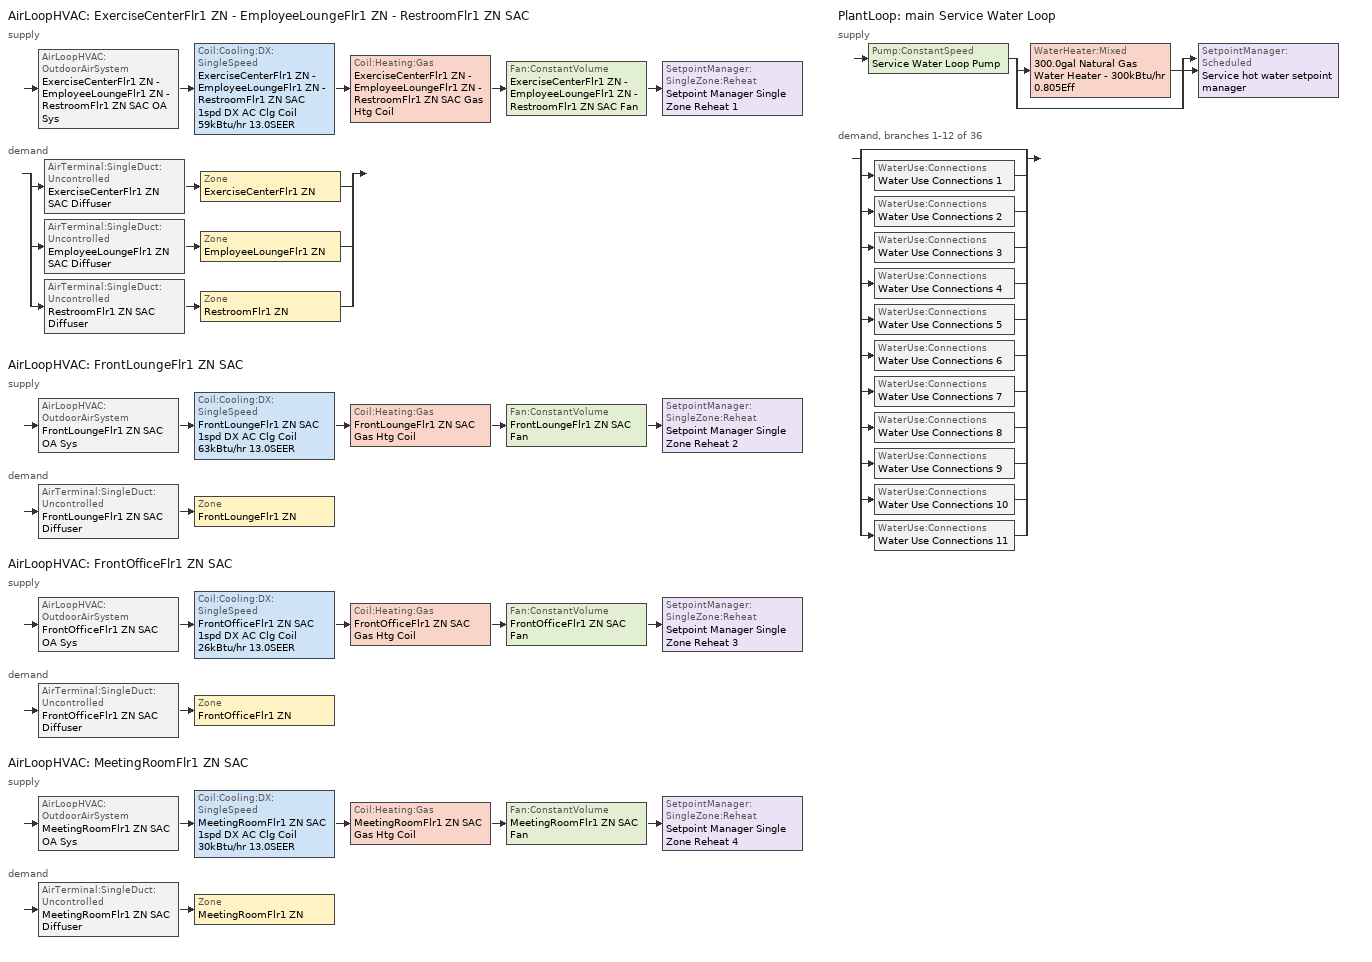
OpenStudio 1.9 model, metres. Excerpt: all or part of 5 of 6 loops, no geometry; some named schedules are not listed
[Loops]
AirLoopHVAC 'ExerciseCenterFlr1 ZN - EmployeeLoungeFlr1 ZN - RestroomFlr1 ZN SAC'
 supply: AirLoopHVAC:OutdoorAirSystem 'ExerciseCenterFlr1 ZN - EmployeeLoungeFlr1 ZN - RestroomFlr1 ZN SAC OA Sys' > Coil:Cooling:DX:SingleSpeed 'ExerciseCenterFlr1 ZN - EmployeeLoungeFlr1 ZN - RestroomFlr1 ZN SAC 1spd DX AC Clg Coil 59kBtu/hr 13.0SEER' > Coil:Heating:Gas 'ExerciseCenterFlr1 ZN - EmployeeLoungeFlr1 ZN - RestroomFlr1 ZN SAC Gas Htg Coil' > Fan:ConstantVolume 'ExerciseCenterFlr1 ZN - EmployeeLoungeFlr1 ZN - RestroomFlr1 ZN SAC Fan' > SetpointManager:SingleZone:Reheat 'Setpoint Manager Single Zone Reheat 1'
 demand: split
  | AirTerminal:SingleDuct:Uncontrolled 'ExerciseCenterFlr1 ZN SAC Diffuser' > Zone 'ExerciseCenterFlr1 ZN'
  | AirTerminal:SingleDuct:Uncontrolled 'EmployeeLoungeFlr1 ZN SAC Diffuser' > Zone 'EmployeeLoungeFlr1 ZN'
  | AirTerminal:SingleDuct:Uncontrolled 'RestroomFlr1 ZN SAC Diffuser' > Zone 'RestroomFlr1 ZN'
AirLoopHVAC 'FrontLoungeFlr1 ZN SAC'
 supply: AirLoopHVAC:OutdoorAirSystem 'FrontLoungeFlr1 ZN SAC OA Sys' > Coil:Cooling:DX:SingleSpeed 'FrontLoungeFlr1 ZN SAC 1spd DX AC Clg Coil 63kBtu/hr 13.0SEER' > Coil:Heating:Gas 'FrontLoungeFlr1 ZN SAC Gas Htg Coil' > Fan:ConstantVolume 'FrontLoungeFlr1 ZN SAC Fan' > SetpointManager:SingleZone:Reheat 'Setpoint Manager Single Zone Reheat 2'
 demand: AirTerminal:SingleDuct:Uncontrolled 'FrontLoungeFlr1 ZN SAC Diffuser' > Zone 'FrontLoungeFlr1 ZN'
AirLoopHVAC 'FrontOfficeFlr1 ZN SAC'
 supply: AirLoopHVAC:OutdoorAirSystem 'FrontOfficeFlr1 ZN SAC OA Sys' > Coil:Cooling:DX:SingleSpeed 'FrontOfficeFlr1 ZN SAC 1spd DX AC Clg Coil 26kBtu/hr 13.0SEER' > Coil:Heating:Gas 'FrontOfficeFlr1 ZN SAC Gas Htg Coil' > Fan:ConstantVolume 'FrontOfficeFlr1 ZN SAC Fan' > SetpointManager:SingleZone:Reheat 'Setpoint Manager Single Zone Reheat 3'
 demand: AirTerminal:SingleDuct:Uncontrolled 'FrontOfficeFlr1 ZN SAC Diffuser' > Zone 'FrontOfficeFlr1 ZN'
AirLoopHVAC 'MeetingRoomFlr1 ZN SAC'
 supply: AirLoopHVAC:OutdoorAirSystem 'MeetingRoomFlr1 ZN SAC OA Sys' > Coil:Cooling:DX:SingleSpeed 'MeetingRoomFlr1 ZN SAC 1spd DX AC Clg Coil 30kBtu/hr 13.0SEER' > Coil:Heating:Gas 'MeetingRoomFlr1 ZN SAC Gas Htg Coil' > Fan:ConstantVolume 'MeetingRoomFlr1 ZN SAC Fan' > SetpointManager:SingleZone:Reheat 'Setpoint Manager Single Zone Reheat 4'
 demand: AirTerminal:SingleDuct:Uncontrolled 'MeetingRoomFlr1 ZN SAC Diffuser' > Zone 'MeetingRoomFlr1 ZN'
PlantLoop 'main Service Water Loop'
 supply: Pump:ConstantSpeed 'Service Water Loop Pump' > split
  | WaterHeater:Mixed '300.0gal Natural Gas Water Heater - 300kBtu/hr 0.805Eff'
  | bypass
  join > SetpointManager:Scheduled 'Service hot water setpoint manager'
 demand, branches 1-12 of 36: split
  | bypass
  | WaterUse:Connections 'Water Use Connections 1'
  | WaterUse:Connections 'Water Use Connections 2'
  | WaterUse:Connections 'Water Use Connections 3'
  | WaterUse:Connections 'Water Use Connections 4'
  | WaterUse:Connections 'Water Use Connections 5'
  | WaterUse:Connections 'Water Use Connections 6'
  | WaterUse:Connections 'Water Use Connections 7'
  | WaterUse:Connections 'Water Use Connections 8'
  | WaterUse:Connections 'Water Use Connections 9'
  | WaterUse:Connections 'Water Use Connections 10'
  | WaterUse:Connections 'Water Use Connections 11'
[Sizing:Zone] Zone Cooling Design Supply Air Temperature {C}=14; Zone Heating Design Supply Air Temperature {C}=50; Zone Cooling Design Supply Air Humidity Ratio {kg-H2O/kg-air}=0.008; Zone Heating Design Supply Air Humidity Ratio {kg-H2O/kg-air}=0.008; Cooling Design Air Flow Method=DesignDay; Heating Design Air Flow Method=DesignDay
FrontLoungeFlr1 ZN; FrontOfficeFlr1 ZN; ExerciseCenterFlr1 ZN; MeetingRoomFlr1 ZN; RestroomFlr1 ZN; EmployeeLoungeFlr1 ZN
[Zone equipment]
FrontLoungeFlr1 ZN: FrontLoungeFlr1 ZN SAC Diffuser
FrontOfficeFlr1 ZN: FrontOfficeFlr1 ZN SAC Diffuser
ExerciseCenterFlr1 ZN: ExerciseCenterFlr1 ZN SAC Diffuser
MeetingRoomFlr1 ZN: MeetingRoomFlr1 ZN SAC Diffuser
RestroomFlr1 ZN: RestroomFlr1 ZN SAC Diffuser
EmployeeLoungeFlr1 ZN: EmployeeLoungeFlr1 ZN SAC Diffuser
[Fan:ConstantVolume] Availability Schedule=Always On Discrete; Fan Efficiency=0.56; Pressure Rise {Pa}=622.722; Maximum Flow Rate {m3/s}=AutoSize; Motor Efficiency=0.86
ExerciseCenterFlr1 ZN - EmployeeLoungeFlr1 ZN - RestroomFlr1 ZN SAC Fan; FrontLoungeFlr1 ZN SAC Fan; FrontOfficeFlr1 ZN SAC Fan; MeetingRoomFlr1 ZN SAC Fan
[Coil:Cooling:DX:SingleSpeed] Availability Schedule=Always On Discrete; Rated Total Cooling Capacity {W}=autosize; Rated Sensible Heat Ratio=autosize; Rated COP {W/W}=3.91157; Rated Air Flow Rate {m3/s}=autosize; Rated Evaporator Fan Power Per Volume Flow Rate {W/(m3/s)}=773.3; Condenser Type=AirCooled; Evaporative Condenser Effectiveness=0; Evaporative Condenser Air Flow Rate {m3/s}=Autosize; Evaporative Condenser Pump Rated Power Consumption {W}=Autosize; Crankcase Heater Capacity {W}=0; Maximum Outdoor Dry-Bulb Temperature for Crankcase Heater Operation {C}=0; Basin Heater Capacity {W/K}=0; Basin Heater Setpoint Temperature {C}=10
Name | Total Cooling Capacity Function of Temperature Curve | Total Cooling Capacity Function of Flow Fraction Curve | Energy Input Ratio Function of Temperature Curve | Energy Input Ratio Function of Flow Fraction Curve | Part Load Fraction Correlation Curve
ExerciseCenterFlr1 ZN - EmployeeLoungeFlr1 ZN - RestroomFlr1 ZN SAC 1spd DX AC Clg Coil 59kBtu/hr 13.0SEER | PSZ-Fine Storage DX Coil Cap-FT 4 | DX Coil Cap-FF 4 | PSZ-AC DX Coil EIR-FT 4 | Split DX Coil EIR-FF 4 | HPACCOOLPLFFPLR 4
FrontLoungeFlr1 ZN SAC 1spd DX AC Clg Coil 63kBtu/hr 13.0SEER | PSZ-Fine Storage DX Coil Cap-FT 5 | DX Coil Cap-FF 5 | PSZ-AC DX Coil EIR-FT 5 | Split DX Coil EIR-FF 5 | HPACCOOLPLFFPLR 5
FrontOfficeFlr1 ZN SAC 1spd DX AC Clg Coil 26kBtu/hr 13.0SEER | PSZ-Fine Storage DX Coil Cap-FT 6 | DX Coil Cap-FF 6 | PSZ-AC DX Coil EIR-FT 6 | Split DX Coil EIR-FF 6 | HPACCOOLPLFFPLR 6
MeetingRoomFlr1 ZN SAC 1spd DX AC Clg Coil 30kBtu/hr 13.0SEER | PSZ-Fine Storage DX Coil Cap-FT 42 | DX Coil Cap-FF 42 | PSZ-AC DX Coil EIR-FT 42 | Split DX Coil EIR-FF 42 | HPACCOOLPLFFPLR 42
[AirLoopHVAC] Design Supply Air Flow Rate {m3/s}=AutoSize
Name | Availability Schedule
ExerciseCenterFlr1 ZN - EmployeeLoungeFlr1 ZN - RestroomFlr1 ZN SAC; FrontLoungeFlr1 ZN SAC; FrontOfficeFlr1 ZN SAC | SmallHotel Split-AC Operation
MeetingRoomFlr1 ZN SAC | HotelSmall Off During Unoccupied Period
[Sizing:System] Type of Load to Size On=Sensible; Design Outdoor Air Flow Rate {m3/s}=Autosize; Minimum System Air Flow Ratio=1; Preheat Design Temperature {C}=7; Preheat Design Humidity Ratio {kg-H2O/kg-Air}=0.008; Precool Design Temperature {C}=11; Precool Design Humidity Ratio {kg-H2O/kg-Air}=0.008; Central Cooling Design Supply Air Temperature {C}=12; Central Heating Design Supply Air Temperature {C}=50; Sizing Option=NonCoincident; 100% Outdoor Air in Cooling=No; 100% Outdoor Air in Heating=No; Central Cooling Design Supply Air Humidity Ratio {kg-H2O/kg-Air}=0.008; Central Heating Design Supply Air Humidity Ratio {kg-H2O/kg-Air}=0.008; Cooling Design Air Flow Method=DesignDay; Cooling Design Air Flow Rate {m3/s}=0; Heating Design Air Flow Method=DesignDay; Heating Design Air Flow Rate {m3/s}=0; System Outdoor Air Method=ZoneSum; Zone Maximum Outdoor Air Fraction=1; Cooling Supply Air Flow Rate Per Floor Area {m3/s-m2}=0.00996765; Cooling Fraction of Autosized Cooling Supply Air Flow Rate=1; Cooling Supply Air Flow Rate Per Unit Cooling Capacity {m3/s-W}=3.94755e-05; Heating Supply Air Flow Rate Per Floor Area {m3/s-m2}=0.00996765; Heating Fraction of Autosized Heating Supply Air Flow Rate=1; Heating Fraction of Autosized Cooling Supply Air Flow Rate=1; Heating Supply Air Flow Rate Per Unit Heating Capacity {m3/s-W}=3.15882e-05; Cooling Design Capacity Method=CoolingDesignCapacity; Cooling Design Capacity {W}=autosize; Cooling Design Capacity Per Floor Area {W/m2}=234.7; Fraction of Autosized Cooling Design Capacity=1; Heating Design Capacity Method=HeatingDesignCapacity; Heating Design Capacity {W}=autosize; Heating Design Capacity Per Floor Area {W/m2}=157; Fraction of Autosized Heating Design Capacity=1; Central Cooling Capacity Control Method=OnOff
ExerciseCenterFlr1 ZN - EmployeeLoungeFlr1 ZN - RestroomFlr1 ZN SAC; FrontLoungeFlr1 ZN SAC; FrontOfficeFlr1 ZN SAC; MeetingRoomFlr1 ZN SAC
[SetpointManager:SingleZone:Reheat] Minimum Supply Air Temperature {C}=13; Maximum Supply Air Temperature {C}=45
Name | Control Zone
Setpoint Manager Single Zone Reheat 1 | ExerciseCenterFlr1 ZN
Setpoint Manager Single Zone Reheat 2 | FrontLoungeFlr1 ZN
Setpoint Manager Single Zone Reheat 3 | FrontOfficeFlr1 ZN
Setpoint Manager Single Zone Reheat 4 | MeetingRoomFlr1 ZN
[Coil:Heating:Gas] Availability Schedule=Always On Discrete; Gas Burner Efficiency=0.8; Nominal Capacity {W}=AutoSize; Parasitic Electric Load {W}=0; Parasitic Gas Load {W}=0
Name | Part Load Fraction Correlation Curve
ExerciseCenterFlr1 ZN - EmployeeLoungeFlr1 ZN - RestroomFlr1 ZN SAC Gas Htg Coil | Curve Cubic 1
FrontLoungeFlr1 ZN SAC Gas Htg Coil | Curve Cubic 2
FrontOfficeFlr1 ZN SAC Gas Htg Coil | Curve Cubic 3
MeetingRoomFlr1 ZN SAC Gas Htg Coil | Curve Cubic 4
[Controller:OutdoorAir] Minimum Outdoor Air Flow Rate {m3/s}=Autosize; Maximum Outdoor Air Flow Rate {m3/s}=Autosize; Economizer Control Action Type=ModulateFlow; Economizer Maximum Limit Dry-Bulb Temperature {C}=28; Economizer Maximum Limit Enthalpy {J/kg}=64000; Economizer Minimum Limit Dry-Bulb Temperature {C}=-100; Lockout Type=NoLockout; Minimum Limit Type=FixedMinimum; Minimum Outdoor Air Schedule=SmallHotel Split-AC OA Damper; High Humidity Control=No; Heat Recovery Bypass Control Type=BypassWhenWithinEconomizerLimits
Name | Economizer Control Type | Maximum Fraction of Outdoor Air Schedule | Controller Mechanical Ventilation
ExerciseCenterFlr1 ZN - EmployeeLoungeFlr1 ZN - RestroomFlr1 ZN SAC OA Sys Controller | DifferentialDryBulb | Economizer Max OA Fraction 70 pct | Controller Mechanical Ventilation 1
FrontLoungeFlr1 ZN SAC OA Sys Controller | DifferentialDryBulb | FrontLoungeFlr1ZNSACmaxOASch | Controller Mechanical Ventilation 2
FrontOfficeFlr1 ZN SAC OA Sys Controller | NoEconomizer | FrontOfficeFlr1ZNSACmaxOASch | Controller Mechanical Ventilation 3
MeetingRoomFlr1 ZN SAC OA Sys Controller | NoEconomizer | MeetingRoomFlr1ZNSACmaxOASch | Controller Mechanical Ventilation 4
[Controller:MechanicalVentilation] Availability Schedule=Always On Discrete; System Outdoor Air Method=ZoneSum
Controller Mechanical Ventilation 1; Controller Mechanical Ventilation 2; Controller Mechanical Ventilation 3; Controller Mechanical Ventilation 4
[AirLoopHVAC:OutdoorAirSystem]
Name | Controller
ExerciseCenterFlr1 ZN - EmployeeLoungeFlr1 ZN - RestroomFlr1 ZN SAC OA Sys | ExerciseCenterFlr1 ZN - EmployeeLoungeFlr1 ZN - RestroomFlr1 ZN SAC OA Sys Controller
FrontLoungeFlr1 ZN SAC OA Sys | FrontLoungeFlr1 ZN SAC OA Sys Controller
FrontOfficeFlr1 ZN SAC OA Sys | FrontOfficeFlr1 ZN SAC OA Sys Controller
MeetingRoomFlr1 ZN SAC OA Sys | MeetingRoomFlr1 ZN SAC OA Sys Controller
[AirTerminal:SingleDuct:Uncontrolled] Availability Schedule=Always On Discrete; Maximum Air Flow Rate {m3/s}=AutoSize
ExerciseCenterFlr1 ZN SAC Diffuser; EmployeeLoungeFlr1 ZN SAC Diffuser; RestroomFlr1 ZN SAC Diffuser; FrontLoungeFlr1 ZN SAC Diffuser; FrontOfficeFlr1 ZN SAC Diffuser; MeetingRoomFlr1 ZN SAC Diffuser
[PlantLoop]
main Service Water Loop: Maximum Loop Temperature {C}=60; Minimum Loop Temperature {C}=10; Plant Loop Volume {m3}=Autocalculate; Load Distribution Scheme=Optimal
[Sizing:Plant]
main Service Water Loop: Loop Type=Heating; Design Loop Exit Temperature {C}=60; Loop Design Temperature Difference {deltaC}=5; Sizing Option=NonCoincident; Zone Timesteps in Averaging Window=1; Coincident Sizing Factor Mode=None
[SetpointManager:Scheduled]
Service hot water setpoint manager: Control Variable=Temperature; Schedule=Service Water Loop Temp - 140.0F
[Pump:ConstantSpeed]
Service Water Loop Pump: Rated Flow Rate {m3/s}=autosize; Rated Pump Head {Pa}=29891; Rated Power Consumption {W}=autosize; Motor Efficiency=0.85; Fraction of Motor Inefficiencies to Fluid Stream=0; Pump Control Type=Intermittent
[WaterHeater:Mixed]
300.0gal Natural Gas Water Heater - 300kBtu/hr 0.805Eff: Tank Volume {m3}=1.13562; Setpoint Temperature Schedule=Service Water Loop Temp - 140.0F; Deadband Temperature Difference {deltaC}=2; Maximum Temperature Limit {C}=82.2222; Heater Control Type=Cycle; Heater Maximum Capacity {W}=87921.3; Heater Fuel Type=NaturalGas; Heater Thermal Efficiency=0.804865; Off Cycle Parasitic Fuel Consumption Rate {W}=19.9992; Off Cycle Parasitic Fuel Type=NaturalGas; Off Cycle Parasitic Heat Fraction to Tank=0.8; On Cycle Parasitic Fuel Consumption Rate {W}=19.9992; On Cycle Parasitic Fuel Type=NaturalGas; On Cycle Parasitic Heat Fraction to Tank=0; Ambient Temperature Indicator=Schedule; Ambient Temperature Schedule=Water Heater Ambient Temp Schedule - 70F; Off Cycle Loss Coefficient to Ambient Temperature {W/K}=10.9979; On Cycle Loss Coefficient to Ambient Temperature {W/K}=10.9979; Use Side Effectiveness=1; Source Side Effectiveness=1; Use Side Design Flow Rate {m3/s}=autosize; Source Side Design Flow Rate {m3/s}=autosize; Indirect Water Heating Recovery Time {hr}=1.5
[WaterUse:Connections]
Name | Water Use Equipment Name 1
Water Use Connections 1 | Guestroom103 Service Water Use 0.04gal/min
Water Use Connections 2 | Guestroom104 Service Water Use 0.04gal/min
Water Use Connections 3 | Guestroom105 Service Water Use 0.04gal/min
Water Use Connections 4 | Guestroom202_205 Service Water Use 0.15gal/min
Water Use Connections 5 | Guestroom206_208 Service Water Use 0.12gal/min
Water Use Connections 6 | Guestroom209_212 Service Water Use 0.15gal/min
Water Use Connections 7 | Guestroom213 Service Water Use 0.04gal/min
Water Use Connections 8 | Guestroom214 Service Water Use 0.04gal/min
Water Use Connections 9 | Guestroom219 Service Water Use 0.04gal/min
Water Use Connections 10 | Guestroom220_223 Service Water Use 0.15gal/min
Water Use Connections 11 | Guestroom224 Service Water Use 0.04gal/min
[WaterUse:Equipment:Definition]
Name | Peak Flow Rate {m3/s} | Target Temperature Schedule | Sensible Fraction Schedule | Latent Fraction Schedule
Guestroom103 Service Water Use Def 0.04gal/min | 2.3345e-06 | Schedule Ruleset 5 | Schedule Ruleset 3 | Schedule Ruleset 4
Guestroom104 Service Water Use Def 0.04gal/min | 2.33434e-06 | Schedule Ruleset 8 | Schedule Ruleset 6 | Schedule Ruleset 7
Guestroom105 Service Water Use Def 0.04gal/min | 2.33434e-06 | Schedule Ruleset 11 | Schedule Ruleset 9 | Schedule Ruleset 10
Guestroom202_205 Service Water Use Def 0.15gal/min | 9.33801e-06 | Schedule Ruleset 14 | Schedule Ruleset 12 | Schedule Ruleset 13
Guestroom206_208 Service Water Use Def 0.12gal/min | 7.54224e-06 | Schedule Ruleset 17 | Schedule Ruleset 15 | Schedule Ruleset 16
Guestroom209_212 Service Water Use Def 0.15gal/min | 9.33801e-06 | Schedule Ruleset 20 | Schedule Ruleset 18 | Schedule Ruleset 19
Guestroom213 Service Water Use Def 0.04gal/min | 2.3345e-06 | Schedule Ruleset 23 | Schedule Ruleset 21 | Schedule Ruleset 22
Guestroom214 Service Water Use Def 0.04gal/min | 2.33434e-06 | Schedule Ruleset 26 | Schedule Ruleset 24 | Schedule Ruleset 25
Guestroom219 Service Water Use Def 0.04gal/min | 2.33434e-06 | Schedule Ruleset 29 | Schedule Ruleset 27 | Schedule Ruleset 28
Guestroom220_223 Service Water Use Def 0.15gal/min | 9.33735e-06 | Schedule Ruleset 32 | Schedule Ruleset 30 | Schedule Ruleset 31
Guestroom224 Service Water Use Def 0.04gal/min | 2.33434e-06 | Schedule Ruleset 35 | Schedule Ruleset 33 | Schedule Ruleset 34
[WaterUse:Equipment] Flow Rate Fraction Schedule=HotelSmall GuestRoom_SHW_Sch
Name | Water Use Equipment Definition
Guestroom103 Service Water Use 0.04gal/min | Guestroom103 Service Water Use Def 0.04gal/min
Guestroom104 Service Water Use 0.04gal/min | Guestroom104 Service Water Use Def 0.04gal/min
Guestroom105 Service Water Use 0.04gal/min | Guestroom105 Service Water Use Def 0.04gal/min
Guestroom202_205 Service Water Use 0.15gal/min | Guestroom202_205 Service Water Use Def 0.15gal/min
Guestroom206_208 Service Water Use 0.12gal/min | Guestroom206_208 Service Water Use Def 0.12gal/min
Guestroom209_212 Service Water Use 0.15gal/min | Guestroom209_212 Service Water Use Def 0.15gal/min
Guestroom213 Service Water Use 0.04gal/min | Guestroom213 Service Water Use Def 0.04gal/min
Guestroom214 Service Water Use 0.04gal/min | Guestroom214 Service Water Use Def 0.04gal/min
Guestroom219 Service Water Use 0.04gal/min | Guestroom219 Service Water Use Def 0.04gal/min
Guestroom220_223 Service Water Use 0.15gal/min | Guestroom220_223 Service Water Use Def 0.15gal/min
Guestroom224 Service Water Use 0.04gal/min | Guestroom224 Service Water Use Def 0.04gal/min
[Schedule:Ruleset]
SmallHotel Split-AC Operation: Default Day Schedule=SmallHotel Split-AC Operation Default
SmallHotel Split-AC OA Damper: Default Day Schedule=SmallHotel Split-AC OA Damper Default
HotelSmall Off During Unoccupied Period: Default Day Schedule=HotelSmall Off During Unoccupied Period Default; Summer Design Day Schedule=HotelSmall Off During Unoccupied Period Summer Design Day; Winter Design Day Schedule=HotelSmall Off During Unoccupied Period Winter Design Day
Service Water Loop Temp - 140.0F: Default Day Schedule=Service Water Loop Temp - 140.0F Default
Water Heater Ambient Temp Schedule - 70F: Default Day Schedule=Water Heater Ambient Temp Schedule - 70F Default
Schedule Ruleset 3: Default Day Schedule=Schedule Day 89
Schedule Ruleset 4: Default Day Schedule=Schedule Day 90
Schedule Ruleset 5: Default Day Schedule=Schedule Day 91
HotelSmall GuestRoom_SHW_Sch: Default Day Schedule=HotelSmall GuestRoom_SHW_Sch Default; Summer Design Day Schedule=HotelSmall GuestRoom_SHW_Sch Summer Design Day; Winter Design Day Schedule=HotelSmall GuestRoom_SHW_Sch Winter Design Day
Schedule Ruleset 6: Default Day Schedule=Schedule Day 94
Schedule Ruleset 7: Default Day Schedule=Schedule Day 95
Schedule Ruleset 8: Default Day Schedule=Schedule Day 96
Schedule Ruleset 9: Default Day Schedule=Schedule Day 97
Schedule Ruleset 10: Default Day Schedule=Schedule Day 98
Schedule Ruleset 11: Default Day Schedule=Schedule Day 99
Schedule Ruleset 12: Default Day Schedule=Schedule Day 100
Schedule Ruleset 13: Default Day Schedule=Schedule Day 101
Schedule Ruleset 14: Default Day Schedule=Schedule Day 102
Schedule Ruleset 15: Default Day Schedule=Schedule Day 103
Schedule Ruleset 16: Default Day Schedule=Schedule Day 104
Schedule Ruleset 17: Default Day Schedule=Schedule Day 105
Schedule Ruleset 18: Default Day Schedule=Schedule Day 106
Schedule Ruleset 19: Default Day Schedule=Schedule Day 107
Schedule Ruleset 20: Default Day Schedule=Schedule Day 108
Schedule Ruleset 21: Default Day Schedule=Schedule Day 109
Schedule Ruleset 22: Default Day Schedule=Schedule Day 110
Schedule Ruleset 23: Default Day Schedule=Schedule Day 111
Schedule Ruleset 24: Default Day Schedule=Schedule Day 112
Schedule Ruleset 25: Default Day Schedule=Schedule Day 113
Schedule Ruleset 26: Default Day Schedule=Schedule Day 114
Schedule Ruleset 27: Default Day Schedule=Schedule Day 115
Schedule Ruleset 28: Default Day Schedule=Schedule Day 116
Schedule Ruleset 29: Default Day Schedule=Schedule Day 117
Schedule Ruleset 30: Default Day Schedule=Schedule Day 118
Schedule Ruleset 31: Default Day Schedule=Schedule Day 119
Schedule Ruleset 32: Default Day Schedule=Schedule Day 120
Schedule Ruleset 33: Default Day Schedule=Schedule Day 121
Schedule Ruleset 35: Default Day Schedule=Schedule Day 123
Economizer Max OA Fraction 70 pct: Default Day Schedule=Economizer Max OA Fraction 70 pct Default
FrontLoungeFlr1ZNSACmaxOASch: Default Day Schedule=FrontLoungeFlr1ZNSACmaxOASchDefault
FrontOfficeFlr1ZNSACmaxOASch: Default Day Schedule=FrontOfficeFlr1ZNSACmaxOASchDefault
MeetingRoomFlr1ZNSACmaxOASch: Default Day Schedule=MeetingRoomFlr1ZNSACmaxOASchDefault
[Schedule:Day]
SmallHotel Split-AC Operation Default; SmallHotel Split-AC OA Damper Default: 24, 0, 1
HotelSmall Off During Unoccupied Period Default; HotelSmall Off During Unoccupied Period Winter Design Day; HotelSmall Off During Unoccupied Period Summer Design Day: 8, 0, 0, 18, 0, 1, 24, 0, 0
Service Water Loop Temp - 140.0F Default: 24, 0, 60
Water Heater Ambient Temp Schedule - 70F Default: 24, 0, 21.1111
HotelSmall GuestRoom_SHW_Sch Default; HotelSmall GuestRoom_SHW_Sch Winter Design Day; HotelSmall GuestRoom_SHW_Sch Summer Design Day: 1, 0, 0.2, 4, 0, 0.15, 5, 0, 0.2, 6, 0, 0.25, 7, 0, 0.35, 8, 0, 0.6, 9, 0, 0.8, 10, 0, 0.55, 11, 0, 0.4, 12, 0, 0.3, 17, 0, 0.2, 18, 0, 0.25, 19, 0, 0.3, 22, 0, 0.4, 23, 0, 0.6, 24, 0, 0.35
Economizer Max OA Fraction 70 pct Default; FrontLoungeFlr1ZNSACmaxOASchDefault; FrontOfficeFlr1ZNSACmaxOASchDefault; MeetingRoomFlr1ZNSACmaxOASchDefault: 24, 0, 0.7
[Schedule:Rule]
Schedule Rule 13: Schedule Ruleset=HotelSmall GuestRoom_SHW_Sch; Rule Order=0; Day Schedule=HotelSmall GuestRoom_SHW_Sch Wkdy Day; Apply Monday=Yes; Apply Tuesday=Yes; Apply Wednesday=Yes; Apply Thursday=Yes; Apply Friday=Yes; Date Specification Type=DateRange; Start Month=1; Start Day=1; End Month=12; End Day=31
[Schedule:Constant]
Always On Discrete: Value=1
[Curve:Biquadratic] Minimum Value of x {BasedOnField A2}=12.77778; Maximum Value of x {BasedOnField A2}=23.88889; Minimum Value of y {BasedOnField A3}=23.88889; Maximum Value of y {BasedOnField A3}=46.11111
Name | Coefficient1 Constant | Coefficient2 x | Coefficient3 x**2 | Coefficient4 y | Coefficient5 y**2 | Coefficient6 x*y
PSZ-Fine Storage DX Coil Cap-FT 4; PSZ-Fine Storage DX Coil Cap-FT 5; PSZ-Fine Storage DX Coil Cap-FT 6; PSZ-Fine Storage DX Coil Cap-FT 42 | 0.942588 | 0.00954335 | 0.00068377 | -0.0110427 | 5.249e-06 | -9.72e-06
PSZ-AC DX Coil EIR-FT 4; PSZ-AC DX Coil EIR-FT 5; PSZ-AC DX Coil EIR-FT 6; PSZ-AC DX Coil EIR-FT 42 | 0.342414 | 0.034885 | -0.0006237 | 0.00497722 | 0.000437951 | -0.000728028
[Curve:Quadratic]
Name | Coefficient1 Constant | Coefficient2 x | Coefficient3 x**2 | Minimum Value of x {BasedOnField A2} | Maximum Value of x {BasedOnField A2}
DX Coil Cap-FF 4; DX Coil Cap-FF 5; DX Coil Cap-FF 6; DX Coil Cap-FF 42 | 0.8 | 0.2 | 0 | 0.5 | 1.5
Split DX Coil EIR-FF 4; Split DX Coil EIR-FF 5; Split DX Coil EIR-FF 6; Split DX Coil EIR-FF 42 | 1.1552 | -0.1808 | 0.0256 | 0.5 | 1.5
HPACCOOLPLFFPLR 4; HPACCOOLPLFFPLR 5; HPACCOOLPLFFPLR 6; HPACCOOLPLFFPLR 42 | 0.85 | 0.15 | 0 | 0 | 1
[Curve:Cubic] Coefficient1 Constant=0.8; Coefficient2 x=0.2; Coefficient3 x**2=0; Coefficient4 x**3=0; Minimum Value of x {BasedOnField A2}=0; Maximum Value of x {BasedOnField A2}=1
Curve Cubic 1; Curve Cubic 2; Curve Cubic 3; Curve Cubic 4
